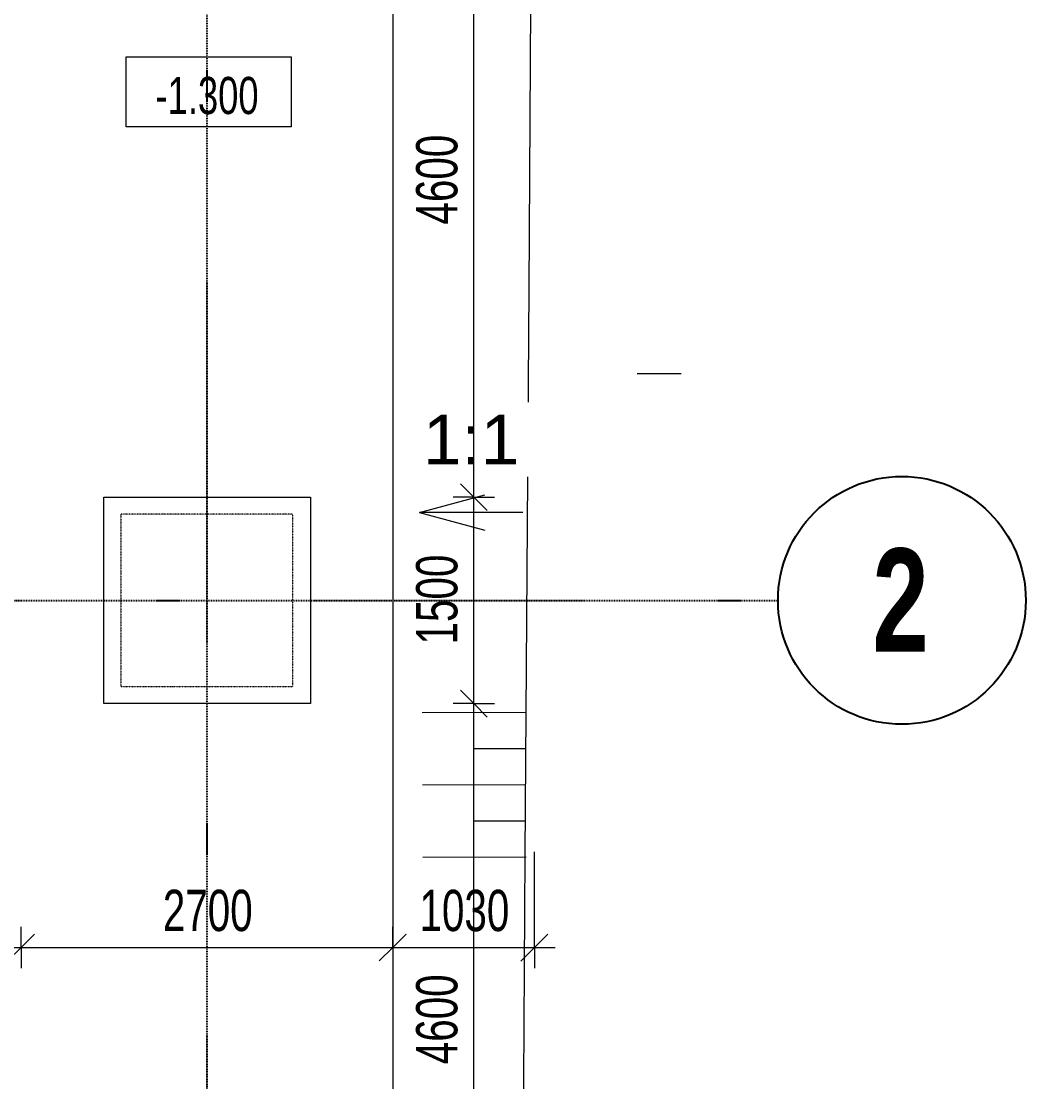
# Model space of a CAD drawing. Header units: millimetres. Extents: x 175047 to 362619, y -19363 to 158900.
# Drawn here: x 198410 to 205708, y 143494 to 151197 of the extents above; entities that cross this region are included whole.
import ezdxf

# ---------------------------------------------------------------- set-up
doc = ezdxf.new("R2010")
doc.units = ezdxf.units.MM
doc.linetypes.add('1_Čerchovaná 6_0mm', pattern=[12, 6, -3, 0, -3])
doc.linetypes.add('3_Čárkovaná 1_0mm', pattern=[2, 1, -1])
for name, color, linetype, lineweight in [('A-ANNO-DIMS', 7, 'Continuous', 9), ('A-ANNO-DIMS-150', 7, 'Continuous', 9), ('A-ANNO-NOTE', 7, 'Continuous', 9), ('A-DETL-THIN', 7, 'Continuous', 9), ('C-TOPO', 7, 'Continuous', 9), ('G-ANNO-DIMS', 7, 'Continuous', 9), ('G-ANNO-DIMS-1', 7, 'Continuous', 25), ('S-FNDN-1', 7, '3_Čárkovaná 1_0mm', 9)]:
    doc.layers.add(name, color=color, linetype=linetype, lineweight=lineweight)
for name, color, linetype, lineweight, true_color in [('S-GRID-1', 9, '1_Čerchovaná 6_0mm', 25, 0x808080), ('S-GRID-IDEN', 9, 'Continuous', 25, 0x808080), ('S-GRID-IDEN-1', 9, 'Continuous', 9, 0x808080)]:
    doc.layers.add(name, color=color, linetype=linetype, lineweight=lineweight, true_color=true_color)
doc.styles.add('Arial', font='arial.ttf', dxfattribs={"width": 0.7, "height": 300})
doc.styles.add('Arial_3', font='arial.ttf', dxfattribs={"height": 360})
doc.styles.add('Arial_4', font='arial.ttf', dxfattribs={"width": 0.7, "height": 270})
doc.styles.add('Arial_B', font='arialbd.ttf', dxfattribs={"width": 0.7, "height": 750})
doc.dimstyles.new('Vnitřní_-_průhledné_1', dxfattribs={"dimscale": 304.8, "dimtxt": 306.07782, "dimasz": 0.639764, "dimexe": 0.492126, "dimexo": 0.0625, "dimgap": 0.098425, "dimtad": 1, "dimdec": 0, "dimrnd": 5, "dimzin": 0, "dimdsep": 46, "dimtxsty": 'Arial', "dimblk1": 'OBLIQUE', "dimblk2": 'OBLIQUE', "dimsah": 1, "dimcen": 0.09, "dimdle": 0.492126, "dimazin": 0, "dimtfac": 1, "dimtdec": 4, "dimtix": 1, "dimtmove": 0, "dimatfit": 3, "dimfxl": 0.492126, "dimfxlon": 1, "dimtvp": 1, "dimtolj": 1, "dimtzin": 0, "dimarcsym": 2})

# ---------------------------------------------------------------- blocks, each defined once
blk = doc.blocks.new('Osnova - 6mm-307864-VÝKOP')
at = {"layer": 'S-GRID-IDEN'}
blk.add_circle((0, 0), 6, dxfattribs=at)
blk = doc.blocks.new('VYKOP_ZNACKA_POZN - VYKOP_ZNACKA_POZN-915148-VÝKOP')
at = {"layer": 'A-ANNO-NOTE'}
for p, q in [((1.75, 0), (1.75, -2.5)), ((3.5, 0.017), (3.5, -5)), ((-3.5, 0), (-3.5, -5)), ((-1.75, 0), (-1.75, -2.5)), ((0, 0), (0, -5))]:
    blk.add_line(p, q, dxfattribs=at)
blk = doc.blocks.new('Výškové kóty - Výšková kóta - Základová-780896-VÝKOP')
at = {"layer": 'G-ANNO-DIMS'}
for p, q in [((-0.4, 0), (-0.4, 3.4)), ((-0.4, 3.4), (7.6, 3.4)), ((7.6, 3.4), (7.6, 0)), ((7.6, 0), (-0.4, 0))]:
    blk.add_line(p, q, dxfattribs=at)
blk = doc.blocks.new('DIMBLOCK39-VÝKOP')
at = {"layer": 'A-ANNO-DIMS-150', "lineweight": 18}
for p, q in [((201698.1, 146240.4), (201600.6, 146337.9)), ((201698.1, 146240.4), (201795.6, 146142.9)), ((201698.1, 141642.9), (201600.6, 141740.4)), ((201698.1, 141642.9), (201795.6, 141545.4))]:
    blk.add_line(p, q, dxfattribs=at)
at = {"layer": 'A-ANNO-DIMS-150'}
for p, q in [((201698.1, 146240.4), (201548.1, 146240.4)), ((201698.1, 141642.9), (201698.1, 146240.4)), ((201698.1, 146240.4), (201848.1, 146240.4)), ((201698.1, 141642.9), (201548.1, 141642.9)), ((201698.1, 141642.9), (201848.1, 141642.9))]:
    blk.add_line(p, q, dxfattribs=at)
at = {"layer": 'A-ANNO-DIMS-150', "color": 0, "insert": (201278.6, 143621.4), "char_height": 300, "width": 768.491, "attachment_point": 1, "rotation": 90, "line_spacing_factor": 0.941778, "style": 'Arial'}
blk.add_mtext('4600', dxfattribs=at)
blk = doc.blocks.new('_Oblique')
at = {"color": 0, "linetype": 'ByBlock', "lineweight": -2}
blk.add_line((-0.5, -0.5), (0.5, 0.5), dxfattribs=at)
blk = doc.blocks.new('DIMBLOCK40-VÝKOP')
at = {"layer": 'A-ANNO-DIMS-150', "lineweight": 18}
for p, q in [((201698.1, 147740.4), (201600.6, 147837.9)), ((201698.1, 147740.4), (201795.6, 147642.9)), ((201698.1, 146240.4), (201600.6, 146337.9)), ((201698.1, 146240.4), (201795.6, 146142.9))]:
    blk.add_line(p, q, dxfattribs=at)
at = {"layer": 'A-ANNO-DIMS-150'}
for p, q in [((201698.1, 147740.4), (201548.1, 147740.4)), ((201698.1, 146240.4), (201698.1, 147740.4)), ((201698.1, 147740.4), (201848.1, 147740.4)), ((201698.1, 146240.4), (201548.1, 146240.4)), ((201698.1, 146240.4), (201848.1, 146240.4))]:
    blk.add_line(p, q, dxfattribs=at)
at = {"layer": 'A-ANNO-DIMS-150', "color": 0, "insert": (201278.6, 146670.2), "char_height": 300, "width": 768.491, "attachment_point": 1, "rotation": 90, "line_spacing_factor": 0.941778, "style": 'Arial'}
blk.add_mtext('1500', dxfattribs=at)
blk = doc.blocks.new('DIMBLOCK41-VÝKOP')
at = {"layer": 'A-ANNO-DIMS-150', "lineweight": 18}
for p, q in [((201698.1, 152340.4), (201600.6, 152437.9)), ((201698.1, 152340.4), (201795.6, 152242.9)), ((201698.1, 147740.4), (201600.6, 147837.9)), ((201698.1, 147740.4), (201795.6, 147642.9))]:
    blk.add_line(p, q, dxfattribs=at)
at = {"layer": 'A-ANNO-DIMS-150'}
for p, q in [((201698.1, 152340.4), (201548.1, 152340.4)), ((201698.1, 147740.4), (201698.1, 152340.4)), ((201698.1, 152340.4), (201848.1, 152340.4)), ((201698.1, 147740.4), (201548.1, 147740.4)), ((201698.1, 147740.4), (201848.1, 147740.4))]:
    blk.add_line(p, q, dxfattribs=at)
at = {"layer": 'A-ANNO-DIMS-150', "color": 0, "insert": (201278.6, 149720.2), "char_height": 300, "width": 768.491, "attachment_point": 1, "rotation": 90, "line_spacing_factor": 0.941778, "style": 'Arial'}
blk.add_mtext('4600', dxfattribs=at)
blk = doc.blocks.new('DIMBLOCK103-VÝKOP')
at = {"layer": 'A-ANNO-DIMS-150'}
for p, q in [((197591.9, 144469.3), (197592, 144619.3)), ((198409, 144469.1), (198409, 144619.1)), ((197441.9, 144469.3), (198409, 144469.1)), ((197591.9, 144469.3), (197591.9, 144319.3)), ((198409, 144469.1), (198408.9, 144319.1))]:
    blk.add_line(p, q, dxfattribs=at)
at = {"layer": 'A-ANNO-DIMS-150', "lineweight": 18}
for p, q in [((197591.9, 144469.3), (197689.4, 144566.7)), ((198409, 144469.1), (198506.5, 144566.6)), ((197591.9, 144469.3), (197494.4, 144371.8)), ((198409, 144469.1), (198311.5, 144371.6))]:
    blk.add_line(p, q, dxfattribs=at)
at = {"layer": 'A-ANNO-DIMS-150', "color": 0, "insert": (197760.4, 144888.7), "char_height": 300, "width": 576.368, "attachment_point": 1, "rotation": 359.99165, "line_spacing_factor": 0.941778, "style": 'Arial'}
blk.add_mtext('815', dxfattribs=at)
blk = doc.blocks.new('DIMBLOCK104-VÝKOP')
at = {"layer": 'A-ANNO-DIMS-150'}
for p, q in [((198409, 144469.1), (198409, 144619.1)), ((201109, 144468.7), (201109.1, 144618.7)), ((198409, 144469.1), (198408.9, 144319.1)), ((198409, 144469.1), (201109, 144468.7)), ((201109, 144468.7), (201109, 144318.7))]:
    blk.add_line(p, q, dxfattribs=at)
at = {"layer": 'A-ANNO-DIMS-150', "lineweight": 18}
for p, q in [((198409, 144469.1), (198506.5, 144566.6)), ((201109, 144468.7), (201206.6, 144566.2)), ((198409, 144469.1), (198311.5, 144371.6)), ((201109, 144468.7), (201011.5, 144371.3))]:
    blk.add_line(p, q, dxfattribs=at)
at = {"layer": 'A-ANNO-DIMS-150', "color": 0, "insert": (199438.9, 144888.5), "char_height": 300, "width": 768.491, "attachment_point": 1, "rotation": 359.99165, "line_spacing_factor": 0.941778, "style": 'Arial'}
blk.add_mtext('2700', dxfattribs=at)
blk = doc.blocks.new('DIMBLOCK105-VÝKOP')
at = {"layer": 'A-ANNO-DIMS-150'}
for p, q in [((202138, 144468.6), (202138.1, 145163.6)), ((201109, 144468.7), (201109.1, 144618.7)), ((201109, 144468.7), (202288, 144468.6)), ((201109, 144468.7), (201109, 144318.7)), ((202138, 144468.6), (202138, 144318.6))]:
    blk.add_line(p, q, dxfattribs=at)
at = {"layer": 'A-ANNO-DIMS-150', "lineweight": 18}
for p, q in [((201109, 144468.7), (201206.6, 144566.2)), ((202138, 144468.6), (202235.5, 144566.1)), ((201109, 144468.7), (201011.5, 144371.3)), ((202138, 144468.6), (202040.5, 144371.1))]:
    blk.add_line(p, q, dxfattribs=at)
at = {"layer": 'A-ANNO-DIMS-150', "color": 0, "insert": (201303.4, 144888.2), "char_height": 300, "width": 768.491, "attachment_point": 1, "rotation": 359.99165, "line_spacing_factor": 0.941778, "style": 'Arial'}
blk.add_mtext('1030', dxfattribs=at)

msp = doc.modelspace()

# ---------------------------------------------------------------- linework, layer by layer
at = {"layer": 'A-DETL-THIN'}
msp.add_line((202883.7, 148638.8), (203203.7, 148638.8), dxfattribs=at)
at = {"layer": 'C-TOPO'}
for p, q in [((201110.5, 154411.8), (201108.2, 139632.2)), ((199010.7, 146240.4), (199010.7, 147740.4)), ((199010.7, 147740.4), (200510.7, 147740.4)), ((200510.7, 147740.4), (200510.7, 146240.4)), ((200510.7, 146240.4), (199010.7, 146240.4))]:
    msp.add_line(p, q, dxfattribs=at)
at = {"layer": 'C-TOPO', "flags": 128}
msp.add_lwpolyline([(202017.7, 136917.1), (202031.2, 138973.2), (202044.8, 141029.3), (202058.3, 143085.4), (202071.9, 145141.5), (202085.4, 147197.5), (202099, 149253.6), (202112.5, 151309.7), (202126, 153365.8), (202139.6, 155421.9)], dxfattribs=at)
at = {"layer": 'G-ANNO-DIMS'}
for p, q in [((201302.8, 147629.1), (201779.1, 147756.6)), ((201302.8, 147629.1), (201779, 147501.4)), ((202052.8, 147629), (201302.8, 147629.1))]:
    msp.add_line(p, q, dxfattribs=at)
at = {"layer": 'S-FNDN-1'}
for p, q in [((199133.2, 147615.4), (199133.2, 146365.4)), ((199508.2, 147615.4), (199133.2, 147615.4)), ((200008.2, 147615.4), (199508.2, 147615.4)), ((200383.2, 147615.4), (200008.2, 147615.4)), ((200383.2, 146365.4), (200383.2, 147615.4)), ((199133.2, 146365.4), (199508.2, 146365.4)), ((199508.2, 146365.4), (200008.2, 146365.4)), ((200008.2, 146365.4), (200383.2, 146365.4))]:
    msp.add_line(p, q, dxfattribs=at)
at = {"layer": 'S-GRID-1'}
for p, q in [((199758.2, 156616.1), (199758.2, 122358.6)), ((177113.8, 146990.4), (203907.7, 146990.4))]:
    msp.add_line(p, q, dxfattribs=at)

# ---------------------------------------------------------------- block references
at = {"layer": 'A-ANNO-NOTE', "xscale": 150.0000000000001, "yscale": 150.0000000000001, "zscale": 150.0000000000001, "rotation": 270.1456095788392}
msp.add_blockref('VYKOP_ZNACKA_POZN - VYKOP_ZNACKA_POZN-915148-VÝKOP', (202075.2, 145650.3), dxfattribs=at)
at = {"layer": 'G-ANNO-DIMS', "xscale": 149.9999999999999, "yscale": 149.9999999999999, "zscale": 149.9999999999999}
msp.add_blockref('Výškové kóty - Výšková kóta - Základová-780896-VÝKOP', (199231.3, 150429.4), dxfattribs=at)
at = {"layer": 'S-GRID-IDEN', "xscale": 149.9999999999999, "yscale": 149.9999999999999, "zscale": 149.9999999999999, "rotation": 269.9999999999995}
msp.add_blockref('Osnova - 6mm-307864-VÝKOP', (204807.7, 146990.4), dxfattribs=at)

# ---------------------------------------------------------------- texts
at = {"layer": 'G-ANNO-DIMS', "insert": (197680.4, 146743.1), "char_height": 360, "width": 837.416, "attachment_point": 1, "rotation": 359.99162, "line_spacing_factor": 0.941778, "style": 'Arial_3', "bg_fill": 3, "box_fill_scale": 1.25, "bg_fill_color": 256, "bg_fill_true_color": 13158600, "bg_fill_transparency": 0}
msp.add_mtext('1:1', dxfattribs=at)
at = {"layer": 'G-ANNO-DIMS-1', "insert": (199385.9, 150792.6), "char_height": 270, "width": 889.168, "attachment_point": 1, "line_spacing_factor": 0.941778, "style": 'Arial_4'}
msp.add_mtext('-1.300', dxfattribs=at)
at = {"layer": 'S-GRID-IDEN-1', "insert": (204594.3, 147367.1), "char_height": 750, "width": 505.063, "attachment_point": 1, "style": 'Arial_B'}
msp.add_mtext('\\fArial|b1|i0|c238|p34|;\\W.7;2', dxfattribs=at)

# ---------------------------------------------------------------- dimensions: what is measured, and where the dimension line sits
at = {"layer": 'A-ANNO-DIMS'}
for base, p1, p2, angle, override, picture, middle in [((201698.1, 147740.4), (201548.1, 146240.4), (201548.1, 147740.4), 90, {"dimpost": '<>', "dimfxl": 1500}, 'DIMBLOCK40-VÝKOP', (201514.9, 146990.4)), ((201698.0587014, 146240.3916405), (201548.0587014, 141642.8916405), (201548.0587014, 146240.3916405), 90, {"dimpost": '<>', "dimfxl": 4597.5}, 'DIMBLOCK39-VÝKOP', (201514.8868041, 143941.6416405)), ((202138, 144468.6), (201109.1, 144618.7), (202138.1, 145163.6), 359.99165, {"dimpost": '<>', "dimfxl": 1164.380459}, 'DIMBLOCK105-VÝKOP', (201623.5, 144651.9)), ((198409, 144469.1), (197592, 144619.3), (198409, 144619.1), 359.99165, {"dimpost": '<>', "dimfxl": 817.040288}, 'DIMBLOCK103-VÝKOP', (198000.5, 144652.4)), ((201109, 144468.7), (198409, 144619.1), (201109.1, 144618.7), 359.99165, {"dimpost": '<>', "dimfxl": 2700.078716}, 'DIMBLOCK104-VÝKOP', (199759, 144652.1))]:
    dim = msp.add_linear_dim(base=base, p1=p1, p2=p2, angle=angle, dimstyle='Vnitřní_-_průhledné_1', override=override, dxfattribs=at)
    dim.commit()
    dim.dimension.update_dxf_attribs({"geometry": picture, "text_midpoint": middle})

# ---------------------------------------------------------------- next in the draw order: texts
at = {"layer": 'G-ANNO-DIMS', "insert": (201329, 148338.4), "char_height": 360, "width": 837.416, "attachment_point": 1, "rotation": 359.99172, "line_spacing_factor": 0.941778, "style": 'Arial_3', "bg_fill": 3, "box_fill_scale": 1.25, "bg_fill_color": 256, "bg_fill_true_color": 13158600, "bg_fill_transparency": 0}
msp.add_mtext('1:1', dxfattribs=at)

# ---------------------------------------------------------------- next in the draw order: dimensions: what is measured, and where the dimension line sits
at = {"layer": 'A-ANNO-DIMS'}
dim = msp.add_linear_dim(base=(201698.1, 152340.4), p1=(201548.1, 147740.4), p2=(201548.1, 152340.4), angle=90, dimstyle='Vnitřní_-_průhledné_1', override={"dimpost": '<>', "dimfxl": 4600}, dxfattribs=at)
dim.commit()
dim.dimension.update_dxf_attribs({"geometry": 'DIMBLOCK41-VÝKOP', "text_midpoint": (201514.9, 150040.4)})

doc.saveas('drawing.dxf')
